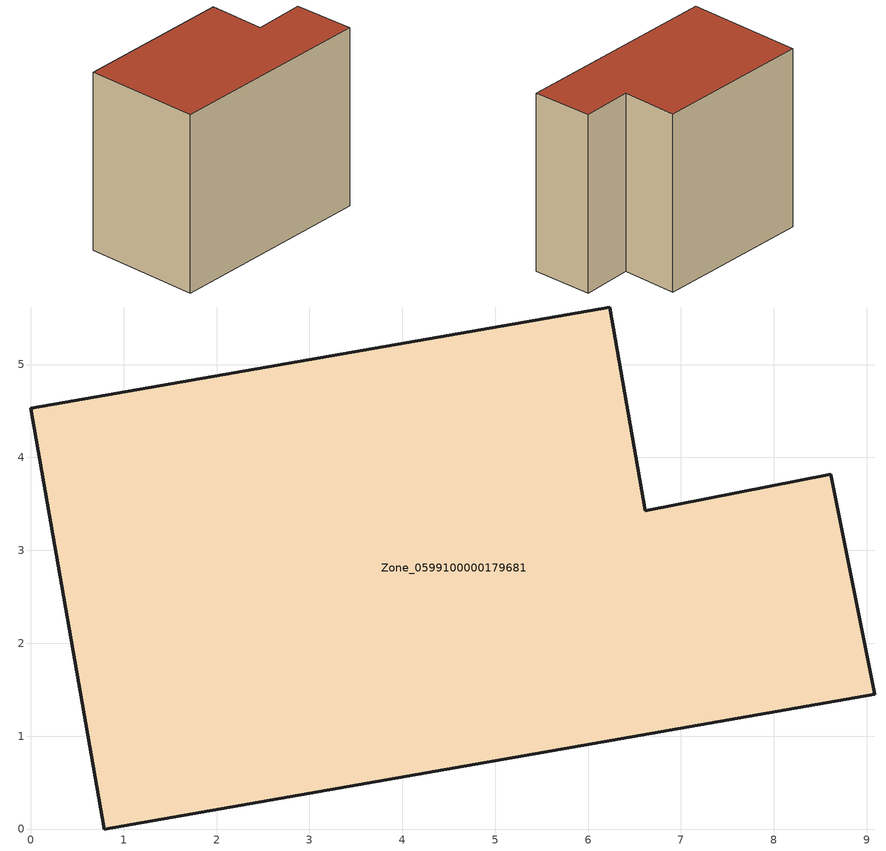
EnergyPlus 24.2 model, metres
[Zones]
Zone_0599100000179681
 floor ground (C_G): 0.79,0 0,4.53 6.23,5.62 6.62,3.42 8.62,3.82 9.09,1.45 z0
 wall outside (C_F): 6.62,3.42 6.23,5.62 0,4.53 0.79,0 9.09,1.45 8.62,3.82 6.62,3.42 z0:7.2
 roof outside (C_R): 9.09,1.45 8.62,3.82 6.62,3.42 6.23,5.62 0,4.53 0.79,0 z7.2
[BUILDING]
Pand.0599100000179681: North Axis=0; Terrain=City; Loads Convergence Tolerance Value=0.04; Temperature Convergence Tolerance Value=0.4; Solar Distribution=FullExterior; Maximum Number of Warmup Days=25; Minimum Number of Warmup Days=1
[Site:Location]
Rotterdam.The.Hague.AP_ZH_NLD Design_Conditions: Latitude=51.96; Longitude=4.45; Time Zone=1; Elevation=-4.5
[SITE:GROUNDTEMPERATURE:BUILDINGSURFACE]
18, 18, 18, 18, 18, 18, 18, 18, 18, 18, 18, 18
[MATERIAL] Thermal Absorptance=0.9; Solar Absorptance=0.7; Visible Absorptance=0.7
Name | Roughness | Thickness | Conductivity | Density | Specific Heat
G.TI.1946 | MediumSmooth | 0.15 | 1 | 540 | 1210
F.TI.1946 | Rough | 0.3 | 0.857143 | 1920 | 840
R.TI.1946 | MediumRough | 0.2 | 0.1 | 1500 | 1000
[CONSTRUCTION]
C_G: G.TI.1946
C_F: F.TI.1946
C_R: R.TI.1946
[ZONE]
Zone_0599100000179681: Type=1; Multiplier=1; Ceiling Height=Autocalculate; Volume=Autocalculate; Floor Area=autocalculate; Part of Total Floor Area=Yes
[ZONEINFILTRATION:DESIGNFLOWRATE]
Infil_Zone_0599100000179681: Zone or ZoneList or Space or SpaceList=Zone_0599100000179681; Schedule=AlwaysOn; Design Flow Rate Calculation Method=Flow/Area; Flow Rate per Floor Area=0.003; Constant Term Coefficient=1; Temperature Term Coefficient=0; Velocity Term Coefficient=0; Velocity Squared Term Coefficient=0
[HVACTEMPLATE:ZONE:IDEALLOADSAIRSYSTEM]
Zone_0599100000179681: Maximum Heating Supply Air Temperature=50; Minimum Cooling Supply Air Temperature=13; Maximum Heating Supply Air Humidity Ratio=0.0156; Minimum Cooling Supply Air Humidity Ratio=0.0077; Heating Limit=NoLimit; Cooling Limit=NoLimit; Dehumidification Control Type=ConstantSensibleHeatRatio; Cooling Sensible Heat Ratio=0.7; Dehumidification Setpoint=60; Humidification Control Type=None; Humidification Setpoint=30; Outdoor Air Method=None; Outdoor Air Flow Rate per Person=0.00944; Outdoor Air Flow Rate per Zone Floor Area=0; Outdoor Air Flow Rate per Zone=0; Demand Controlled Ventilation Type=None; Outdoor Air Economizer Type=NoEconomizer; Heat Recovery Type=None; Sensible Heat Recovery Effectiveness=0.7; Latent Heat Recovery Effectiveness=0.65
[ZONECONTROL:THERMOSTAT]
ThermostatControl_Zone_0599100000179681: Zone or ZoneList=Zone_0599100000179681; Control Type Schedule=DualSetpointControlType; Control 1=Thermostat_Zone_0599100000179681; Temperature Difference Between Cutout And Setpoint=0
[THERMOSTATSETPOINT:DUALSETPOINT]
Thermostat_Zone_0599100000179681: Heating Setpoint Temperature Schedule=HeatingSetpoint_Zone_0599100000179681; Cooling Setpoint Temperature Schedule=CoolingSetpoint_Zone_0599100000179681
[SCHEDULE:COMPACT]
HeatingSetpoint_Zone_0599100000179681: Through: 12/31, For: AllDays, Until: 24:00, 21
CoolingSetpoint_Zone_0599100000179681: Through: 12/31, For: AllDays, Until: 24:00, 24
DualSetpointControlType: Through: 12/31, For: AllDays, Until: 24:00, 4
AlwaysOn: Through: 12/31, For: AllDays, Until: 24:00, 1
